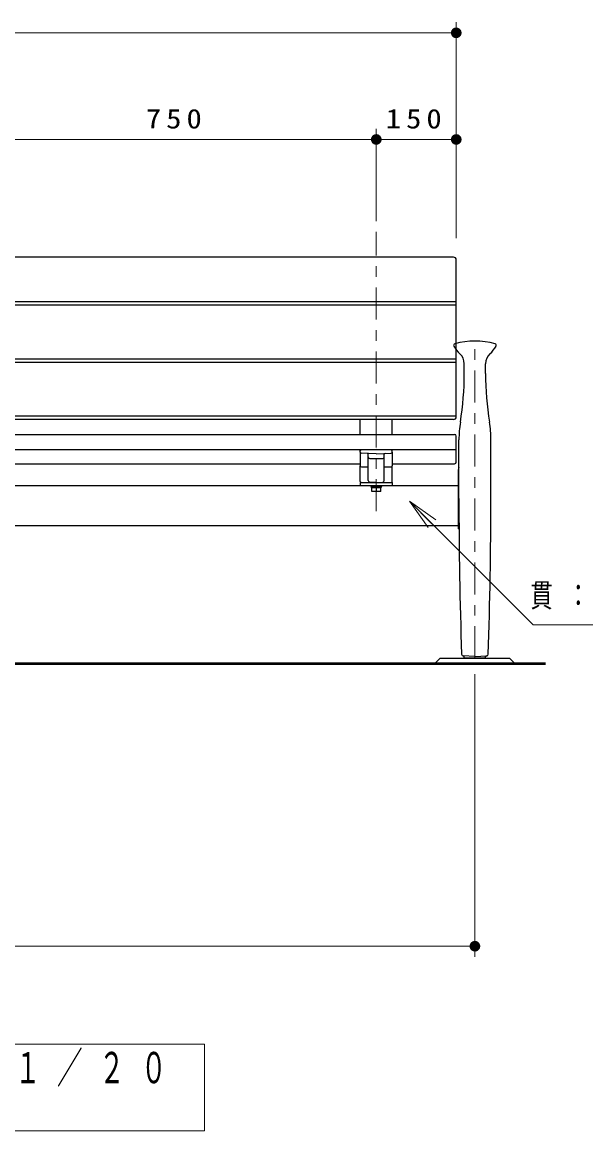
# Model space of a CAD drawing. Units: millimetres on the paper, scale 1:20. Extents: x -385 to 0, y 0 to 267.
# Drawn here: x -254.1 to -201.3, y 62.6 to 166.6 of the extents above; entities that cross this region are included whole.
import ezdxf

# ---------------------------------------------------------------- set-up
doc = ezdxf.new("R2010")
doc.units = ezdxf.units.MM
doc.linetypes.add('USER2', pattern=[6, 3, -1, 1, -1])
doc.layers.add('1_20', color=7, linetype='Continuous', lineweight=25)
doc.styles.add('ＭＳ ゴシック', font='')
doc.styles.get('ＭＳ ゴシック').set_extended_font_data('MS Gothic')

# ---------------------------------------------------------------- blocks, each defined once
blk = doc.blocks.new('filled_dot')
at = {"color": 0, "linetype": 'Continuous', "lineweight": -2, "const_width": 1.25}
blk.add_lwpolyline([(-0.625, 0, 1), (0.625, 0, 1)], format="xyb", close=True, dxfattribs=at)

msp = doc.modelspace()

# ---------------------------------------------------------------- linework, layer by layer
at = {"layer": '1_20', "lineweight": 13}
for p, q in [((-213.425, 146.35), (-213.425, 166.6)), ((-303.425, 165.6), (-213.425, 165.6)), ((-220.925, 147.945), (-220.925, 156.6)), ((-258.425, 155.6), (-220.925, 155.6)), ((-220.925, 155.6), (-213.425, 155.6)), ((-217.822, 121.688), (-215.702, 119.566)), ((-217.822, 121.688), (-215.348, 119.919)), ((-216.055, 119.212), (-217.822, 121.688)), ((-211.675, 105.44), (-211.675, 78.94)), ((-211.675, 79.94), (-305.175, 79.94)), ((-237.025, 70.759), (-279.825, 70.759)), ((-237.025, 62.626), (-237.025, 70.759)), ((-279.825, 62.626), (-237.025, 62.626))]:
    msp.add_line(p, q, dxfattribs=at)
at = {"layer": '1_20', "linetype": 'USER2', "lineweight": 13}
for p, q in [((-220.925, 120.726), (-220.925, 146.945)), ((-211.675, 106.94), (-211.675, 136.916))]:
    msp.add_line(p, q, dxfattribs=at)
at = {"layer": '1_20'}
for p, q in [((-213.675, 144.557), (-303.175, 144.557)), ((-213.425, 129.561), (-213.425, 144.307)), ((-303.425, 140.404), (-213.425, 140.404)), ((-303.425, 140.087), (-213.425, 140.087)), ((-303.425, 135.015), (-213.425, 135.015)), ((-303.425, 134.726), (-213.425, 134.726)), ((-213.425, 129.655), (-303.425, 129.655)), ((-213.675, 129.339), (-303.175, 129.339)), ((-222.425, 127.929), (-222.425, 129.339)), ((-219.425, 127.929), (-219.425, 129.339)), ((-303.275, 127.929), (-213.575, 127.929)), ((-213.425, 125.34), (-213.425, 127.779)), ((-303.425, 126.521), (-213.425, 126.521)), ((-222.425, 126.378), (-222.425, 126.521)), ((-222.425, 126.271), (-222.425, 126.378)), ((-222.425, 126.271), (-222.425, 124.99)), ((-220.925, 126.527), (-222.328, 126.478)), ((-220.925, 126.122), (-222.328, 126.171)), ((-221.675, 123.611), (-221.675, 126.076)), ((-220.925, 126.527), (-219.521, 126.478)), ((-220.925, 126.122), (-219.521, 126.171)), ((-220.175, 123.611), (-220.175, 126.076)), ((-219.425, 126.378), (-219.425, 126.521)), ((-219.425, 126.271), (-219.425, 126.378)), ((-219.425, 126.271), (-219.425, 124.99)), ((-256.925, 125.19), (-222.425, 125.19)), ((-222.425, 123.537), (-222.425, 124.99)), ((-222.325, 124.89), (-221.675, 124.89)), ((-221.525, 125.681), (-220.325, 125.681)), ((-220.175, 124.89), (-219.525, 124.89)), ((-219.425, 125.19), (-213.575, 125.19)), ((-219.425, 123.537), (-219.425, 124.99)), ((-303.625, 123.14), (-213.225, 123.14)), ((-222.425, 123.44), (-222.425, 123.14)), ((-222.425, 123.44), (-219.425, 123.44)), ((-222.351, 123.44), (-219.499, 123.44)), ((-220.925, 123.44), (-221.53, 123.461)), ((-221.45, 123.14), (-221.45, 123.04)), ((-221.45, 123.14), (-220.4, 123.14)), ((-221.45, 123.04), (-220.4, 123.04)), ((-220.465, 123.04), (-221.385, 123.04)), ((-221.385, 122.915), (-221.385, 123.04)), ((-220.465, 122.915), (-221.385, 122.915)), ((-221.35, 122.595), (-221.35, 122.915)), ((-220.962, 122.915), (-220.928, 123.04)), ((-220.925, 122.915), (-220.925, 122.595)), ((-220.922, 122.915), (-220.888, 123.04)), ((-220.5, 122.595), (-220.5, 122.915)), ((-220.465, 122.915), (-220.465, 123.04)), ((-220.4, 123.04), (-220.4, 123.14)), ((-219.425, 123.44), (-219.425, 123.14)), ((-220.5, 122.595), (-221.35, 122.595)), ((-303.625, 119.39), (-213.225, 119.39)), ((-213.225, 119.09), (-213.162, 119.09)), ((-214.925, 106.94), (-215.425, 106.44)), ((-214.925, 106.94), (-208.425, 106.94)), ((-210.675, 106.94), (-212.675, 106.94)), ((-208.425, 106.94), (-207.925, 106.44))]:
    msp.add_line(p, q, dxfattribs=at)
at = {"layer": '1_20', "color": 4}
for p, q in [((-212.675, 133.648), (-212.675, 134.572)), ((-210.675, 133.648), (-210.675, 134.572)), ((-213.175, 121.94), (-213.175, 127.433)), ((-210.175, 121.94), (-210.175, 127.433)), ((-211.675, 107.115), (-212.783, 107.173)), ((-211.675, 107.115), (-210.567, 107.173)), ((-212.675, 106.94), (-212.675, 107.073)), ((-210.675, 106.94), (-210.675, 107.073))]:
    msp.add_line(p, q, dxfattribs=at)
at = {"layer": '1_20', "color": 131}
msp.add_line((-213.225, 119.09), (-213.225, 124.64), dxfattribs=at)
at = {"layer": '1_20', "lineweight": 50}
msp.add_line((-301.425, 106.44), (-205.051, 106.44), dxfattribs=at)
at = {"layer": '1_20', "lineweight": 13}
msp.add_lwpolyline([(-217.822, 121.688), (-206.226, 110.087), (-166.988, 110.087)], dxfattribs=at)
at = {"layer": '1_20'}
for centre, radius, start, end in [((-213.675, 144.307), 0.25, 0, 90), ((-213.675, 129.589), 0.25, 270, 0), ((-213.575, 127.779), 0.15, 0, 90), ((-222.325, 126.378), 0.1, 92, 180), ((-222.325, 126.271), 0.1, 180, 268), ((-221.75, 126.076), 0.075, 0, 88), ((-221.525, 125.831), 0.15, 180, 270), ((-220.325, 125.831), 0.15, 270, 0), ((-220.1, 126.076), 0.075, 92, 180), ((-219.525, 126.378), 0.1, 0, 88), ((-219.525, 126.271), 0.1, 272, 0), ((-222.325, 124.99), 0.1, 180, 270), ((-219.525, 124.99), 0.1, 270, 0), ((-213.575, 125.34), 0.15, 270, 0), ((-222.325, 123.537), 0.1, 180, 254.94761), ((-221.525, 123.611), 0.15, 180, 268), ((-220.325, 123.611), 0.15, 272, 0), ((-219.525, 123.537), 0.1, 285.05239, 0)]:
    msp.add_arc(centre, radius, start, end, dxfattribs=at)
at = {"layer": '1_20', "color": 4}
for centre, radius, start, end in [((-213.525, 136.29), 0.15, 105.3921, 213.20587), ((-211.231, 137.558), 2.771, 208.93513, 227.92204), ((-211.675, 129.57), 7.12, 74.6079, 105.3921), ((-212.118, 137.558), 2.771, 312.07795, 331.06487), ((-209.825, 136.29), 0.15, 326.79413, 74.6079), ((-213.928, 134.572), 1.253, 0, 47.92204), ((-209.422, 134.572), 1.253, 132.07796, 180), ((-241.13, 133.648), 28.456, 350.79971, 0), ((-182.219, 133.648), 28.456, 180, 189.2003), ((-202.764, 127.433), 10.411, 170.7997, 180), ((-220.586, 127.433), 10.411, 0, 9.2003), ((214.422, 121.94), 427.597, 180, 181.95969), ((-637.772, 121.94), 427.597, 358.04031, 0), ((-212.775, 107.323), 0.15, 181.95969, 267), ((-212.775, 107.073), 0.1, 0, 87), ((-210.575, 107.073), 0.1, 93, 180), ((-210.575, 107.323), 0.15, 273, 358.04031)]:
    msp.add_arc(centre, radius, start, end, dxfattribs=at)
at = {"layer": '1_20', "color": 131}
msp.add_arc((-212.775, 124.64), 0.45, 152.73396, 180, dxfattribs=at)

# ---------------------------------------------------------------- block references
at = {"layer": '1_20', "lineweight": 13, "xscale": 0.4, "yscale": 0.4, "rotation": 180}
for p in [(-213.425, 165.6), (-220.925, 155.6), (-213.425, 155.6), (-211.675, 79.94)]:
    msp.add_blockref('filled_dot', p, dxfattribs=at)
at = {"layer": '1_20', "lineweight": 13, "xscale": 0.4, "yscale": 0.4}
msp.add_blockref('filled_dot', (-220.925, 155.6), dxfattribs=at)

# ---------------------------------------------------------------- texts
at = {"layer": '1_20', "style": 'ＭＳ ゴシック'}
for s, insert, char_height, attachment_point in [('\\T1.33;\\W1.15;750', (-239.675, 156.6), 1.833, 8), ('\\T1.33;\\W1.15;150', (-217.175, 156.6), 1.833, 8), ('\\T1.64;\\W0.7;貫：□－７５×４５×３．２', (-206.475, 112.737), 2.199, 4), ('\\T1.64;\\W0.6;立面図\u3000Ｓ＝１／２０', (-278.425, 70.026), 2.933, 1)]:
    msp.add_mtext(s, dxfattribs=dict(at, insert=insert, char_height=char_height, attachment_point=attachment_point))

doc.saveas('drawing.dxf')
